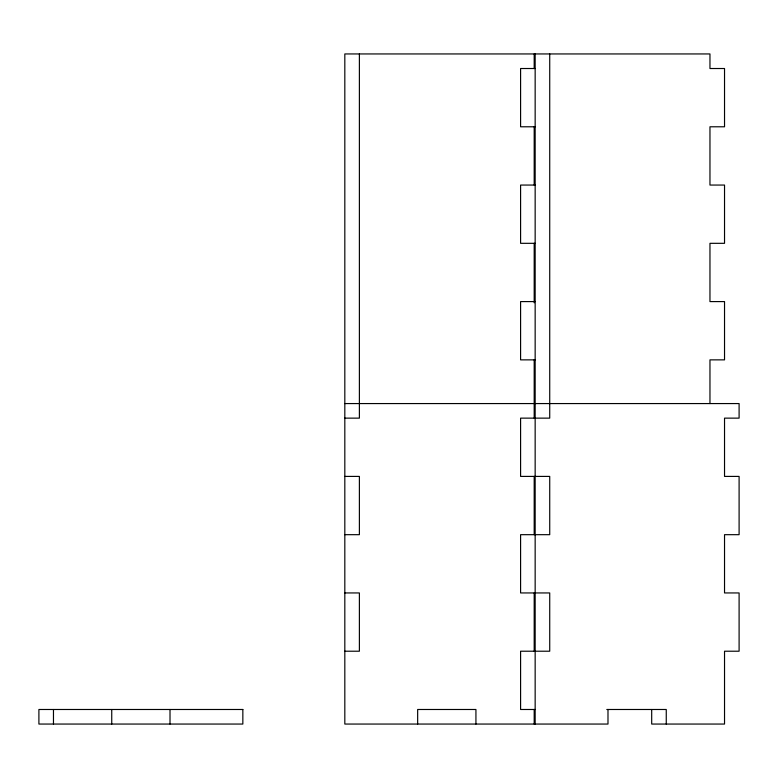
<?xml version="1.0" encoding="UTF-8"?>
<svg xmlns="http://www.w3.org/2000/svg" width="778" height="778" viewBox="0 0 778 778"><rect width="100%" height="100%" fill="white"/><g stroke="black" fill="none" stroke-linecap="round" stroke-linejoin="round"><path stroke-width="1.17" d="M535.157 68.513L520.589 68.513L520.589 126.785L535.157 126.785M535.157 185.057L520.589 185.057L520.589 243.32L535.157 243.32M535.157 301.592L520.589 301.592L520.589 359.864L535.157 359.864M344.819 403.568L534.194 403.568M535.157 403.568L739.1 403.568L739.1 418.136L724.532 418.136L724.532 476.408L739.1 476.408L739.1 534.68L724.532 534.68L724.532 592.943L739.1 592.943L739.1 651.215L724.532 651.215L724.532 724.055L651.692 724.055L651.692 709.487M344.819 418.136L359.387 418.136L359.387 53.945M344.819 476.408L359.387 476.408L359.387 534.68L344.819 534.68M344.819 592.943L359.387 592.943L359.387 651.215L344.819 651.215M535.157 709.487L520.589 709.487L520.589 651.215L549.725 651.215L549.725 592.943L520.589 592.943L520.589 534.68L549.725 534.68L549.725 476.408L520.589 476.408L520.589 418.136L549.725 418.136L549.725 53.945M606.782 709.487L666.26 709.487L666.26 724.055M709.964 403.568L709.964 359.864L724.532 359.864L724.532 301.592L709.964 301.592L709.964 243.32L724.532 243.32L724.532 185.057L709.964 185.057L709.964 126.785L724.532 126.785L724.532 68.513L709.964 68.513L709.964 53.945L344.819 53.945L344.819 724.055L607.988 724.055L607.988 709.487M535.157 53.945L535.157 724.055M534.194 53.945L534.194 68.513M534.194 126.785L534.194 185.057M534.194 243.32L534.194 302.807M534.194 359.864L534.194 418.136M534.194 476.408L534.194 534.68M534.194 592.943L534.194 651.215M534.194 709.487L534.194 724.055M475.932 724.055L475.932 709.487L417.66 709.487L417.66 724.055M170.012 709.487L170.012 724.055M111.74 709.487L111.74 724.055M53.468 709.487L53.468 724.055M242.843 709.487L38.9 709.487L38.9 724.055L242.843 724.055L242.843 709.487"/></g></svg>
